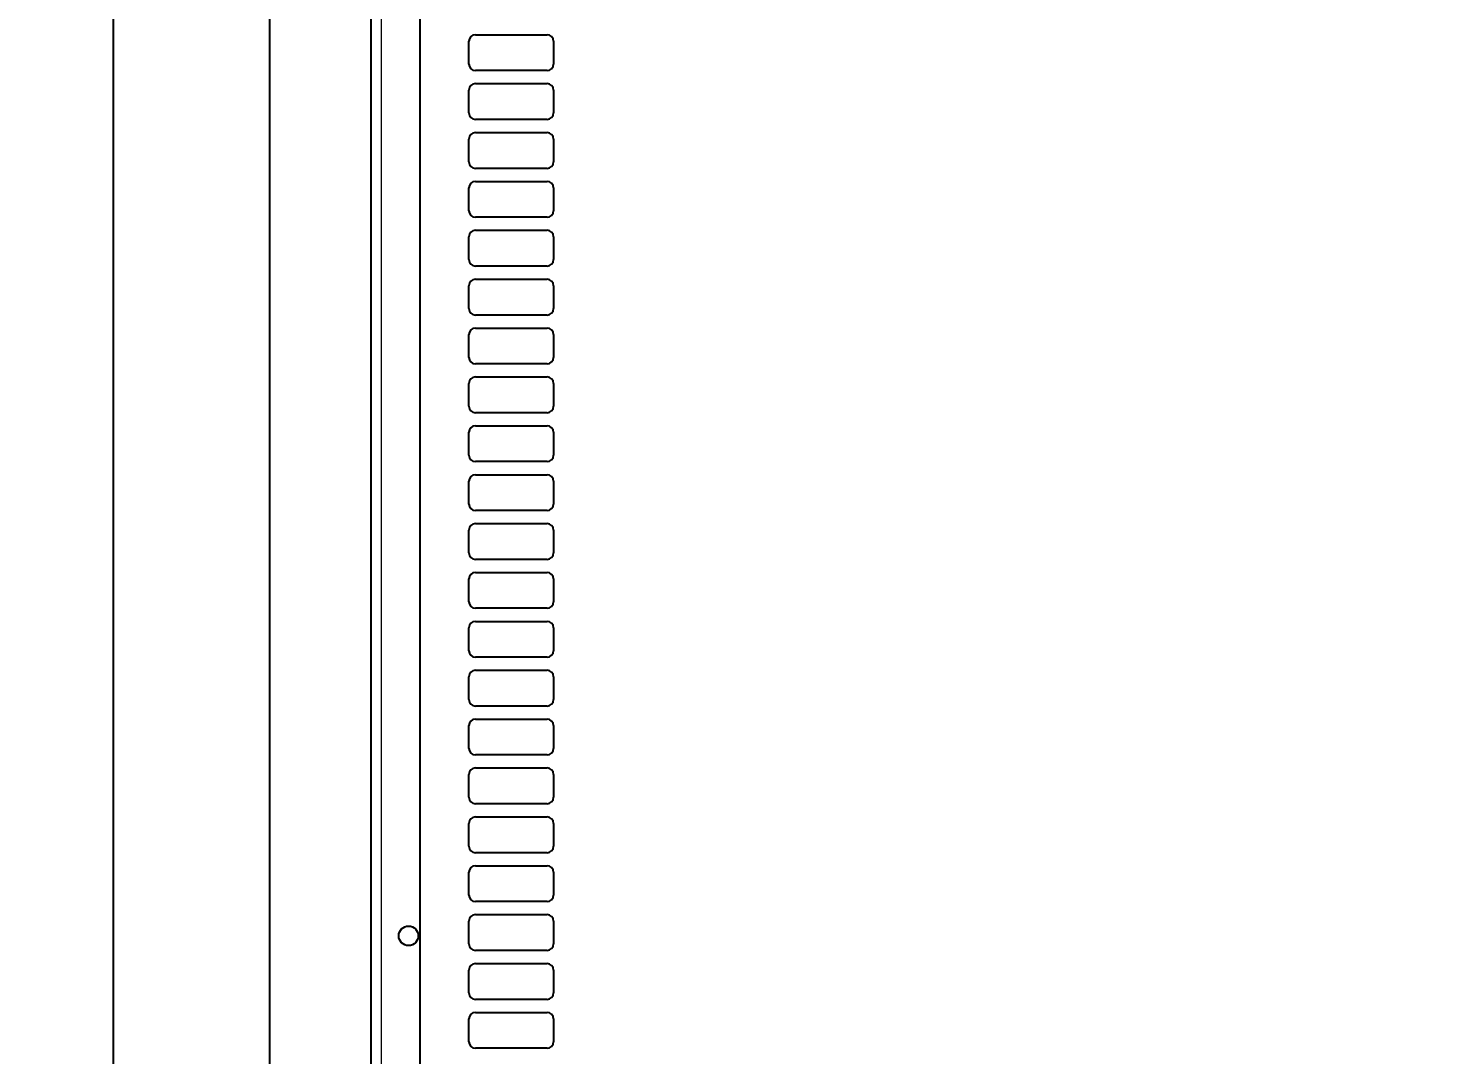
# Model space of a CAD drawing. Header units: millimetres. Extents: x -814 to 1058, y -456 to 1988.
# Drawn here: x -814.1 to -380.9, y -155.5 to 159.5 of the extents above; entities that cross this region are included whole.
import ezdxf

# ---------------------------------------------------------------- set-up
doc = ezdxf.new("R2010")
doc.units = ezdxf.units.MM
doc.layers.add('FORMAT', color=7, linetype='Continuous')
doc.styles.add('SLDTEXTSTYLE0', font='TXT', dxfattribs={"width": 0.75})
doc.dimstyles.new('SLDDIMSTYLE0', dxfattribs={"dimtxt": 20, "dimasz": 10, "dimexe": 0, "dimexo": 0.0625, "dimgap": 5, "dimtad": 2, "dimdec": 1, "dimrnd": 1e-09, "dimzin": 12, "dimdsep": 46, "dimtxsty": 'SLDTEXTSTYLE0', "dimsah": 1, "dimcen": 0.09, "dimadec": 0, "dimazin": 3, "dimtfac": 1, "dimtofl": 0, "dimtmove": 0, "dimatfit": 3, "dimfxl": 0, "dimfrac": 2, "dimtolj": 1, "dimtzin": 12, "dimarcsym": 0})

# ---------------------------------------------------------------- blocks, each defined once
blk = doc.blocks.new('_D')
at = {"layer": 'FORMAT'}
for p, q in [((-680.43, 1822.56), (-789.07, 1822.56)), ((-788.07, 1822.56), (-788.07, -260.46)), ((-680.43, -260.46), (-789.07, -260.46))]:
    blk.add_line(p, q, dxfattribs=at)
for points in [[(-788.07, 1822.56), (-789.61, 1812.56), (-786.53, 1812.56)], [(-788.07, -260.46), (-786.53, -250.46), (-789.61, -250.46)]]:
    blk.add_solid(points, dxfattribs=at)
at = {"layer": 'FORMAT', "insert": (-813.85, 751.49), "char_height": 20, "attachment_point": 1, "rotation": 90, "style": 'SLDTEXTSTYLE0'}
blk.add_mtext('2083', dxfattribs=at)
blk = doc.blocks.new('_D_4')
at = {"layer": 'FORMAT'}
for p, q in [((-693.92, 781.04), (-693.92, -318.45)), ((-37.92, 781.04), (-37.92, -318.45)), ((-693.92, -317.45), (-37.92, -317.45))]:
    blk.add_line(p, q, dxfattribs=at)
for points in [[(-693.92, -317.45), (-683.92, -318.99), (-683.92, -315.91)], [(-37.92, -317.45), (-47.92, -315.91), (-47.92, -318.99)]]:
    blk.add_solid(points, dxfattribs=at)
at = {"layer": 'FORMAT', "insert": (-388.09, -291.67), "char_height": 20, "attachment_point": 1, "style": 'SLDTEXTSTYLE0'}
blk.add_mtext('656', dxfattribs=at)
blk = doc.blocks.new('_D_5')
at = {"layer": 'FORMAT'}
for p, q in [((-693.93, 1806.05), (-741.07, 1806.05)), ((-740.07, 1806.05), (-740.07, -243.95)), ((-693.93, -243.95), (-741.07, -243.95))]:
    blk.add_line(p, q, dxfattribs=at)
for points in [[(-740.07, 1806.05), (-741.61, 1796.05), (-738.53, 1796.05)], [(-740.07, -243.95), (-738.53, -233.95), (-741.61, -233.95)]]:
    blk.add_solid(points, dxfattribs=at)
at = {"layer": 'FORMAT', "insert": (-765.85, 751.49), "char_height": 20, "attachment_point": 1, "rotation": 90, "style": 'SLDTEXTSTYLE0'}
blk.add_mtext('2050', dxfattribs=at)

msp = doc.modelspace()

# ---------------------------------------------------------------- linework, layer by layer
at = {"color": 7, "linetype": 'Continuous', "lineweight": 25}
for p, q in [((-708.92, -260.45), (-708.92, 1822.55)), ((-676.92, 157.55), (-654.92, 157.55)), ((-678.92, 148.55), (-678.92, 155.55)), ((-652.92, 155.55), (-652.92, 148.55)), ((-654.92, 146.55), (-676.92, 146.55)), ((-678.92, 133.55), (-678.92, 140.55)), ((-676.92, 142.55), (-654.92, 142.55)), ((-652.92, 140.55), (-652.92, 133.55)), ((-654.92, 131.55), (-676.92, 131.55)), ((-676.92, 127.55), (-654.92, 127.55)), ((-678.92, 118.55), (-678.92, 125.55)), ((-652.92, 125.55), (-652.92, 118.55)), ((-654.92, 116.55), (-676.92, 116.55)), ((-678.92, 103.55), (-678.92, 110.55)), ((-676.92, 112.55), (-654.92, 112.55)), ((-652.92, 110.55), (-652.92, 103.55)), ((-654.92, 101.55), (-676.92, 101.55)), ((-678.92, 88.55), (-678.92, 95.55)), ((-676.92, 97.55), (-654.92, 97.55)), ((-652.92, 95.55), (-652.92, 88.55)), ((-654.92, 86.55), (-676.92, 86.55)), ((-676.92, 82.55), (-654.92, 82.55)), ((-678.92, 73.55), (-678.92, 80.55)), ((-652.92, 80.55), (-652.92, 73.55)), ((-654.92, 71.55), (-676.92, 71.55)), ((-678.92, 58.55), (-678.92, 65.55)), ((-676.92, 67.55), (-654.92, 67.55)), ((-652.92, 65.55), (-652.92, 58.55)), ((-654.92, 56.55), (-676.92, 56.55)), ((-676.92, 52.55), (-654.92, 52.55)), ((-678.92, 43.55), (-678.92, 50.55)), ((-652.92, 50.55), (-652.92, 43.55)), ((-654.92, 41.55), (-676.92, 41.55)), ((-678.92, 28.55), (-678.92, 35.55)), ((-676.92, 37.55), (-654.92, 37.55)), ((-652.92, 35.55), (-652.92, 28.55)), ((-654.92, 26.55), (-676.92, 26.55)), ((-676.92, 22.55), (-654.92, 22.55)), ((-678.92, 13.55), (-678.92, 20.55)), ((-652.92, 20.55), (-652.92, 13.55)), ((-654.92, 11.55), (-676.92, 11.55)), ((-678.92, -1.45), (-678.92, 5.55)), ((-676.92, 7.55), (-654.92, 7.55)), ((-652.92, 5.55), (-652.92, -1.45)), ((-654.92, -3.45), (-676.92, -3.45)), ((-676.92, -7.45), (-654.92, -7.45)), ((-678.92, -16.45), (-678.92, -9.45)), ((-652.92, -9.45), (-652.92, -16.45)), ((-654.92, -18.45), (-676.92, -18.45)), ((-678.92, -31.45), (-678.92, -24.45)), ((-676.92, -22.45), (-654.92, -22.45)), ((-652.92, -24.45), (-652.92, -31.45)), ((-654.92, -33.45), (-676.92, -33.45)), ((-676.92, -37.45), (-654.92, -37.45)), ((-678.92, -46.45), (-678.92, -39.45)), ((-652.92, -39.45), (-652.92, -46.45)), ((-654.92, -48.45), (-676.92, -48.45)), ((-678.92, -61.45), (-678.92, -54.45)), ((-676.92, -52.45), (-654.92, -52.45)), ((-652.92, -54.45), (-652.92, -61.45)), ((-654.92, -63.45), (-676.92, -63.45)), ((-676.92, -67.45), (-654.92, -67.45)), ((-678.92, -76.45), (-678.92, -69.45)), ((-652.92, -69.45), (-652.92, -76.45)), ((-654.92, -78.45), (-676.92, -78.45)), ((-678.92, -91.45), (-678.92, -84.45)), ((-676.92, -82.45), (-654.92, -82.45)), ((-652.92, -84.45), (-652.92, -91.45)), ((-654.92, -93.45), (-676.92, -93.45)), ((-678.92, -106.45), (-678.92, -99.45)), ((-676.92, -97.45), (-654.92, -97.45)), ((-652.92, -99.45), (-652.92, -106.45)), ((-654.92, -108.45), (-676.92, -108.45)), ((-676.92, -112.45), (-654.92, -112.45)), ((-678.92, -121.45), (-678.92, -114.45)), ((-652.92, -114.45), (-652.92, -121.45)), ((-654.92, -123.45), (-676.92, -123.45)), ((-678.92, -136.45), (-678.92, -129.45)), ((-676.92, -127.45), (-654.92, -127.45)), ((-652.92, -129.45), (-652.92, -136.45)), ((-654.92, -138.45), (-676.92, -138.45)), ((-676.92, -142.45), (-654.92, -142.45)), ((-678.92, -151.45), (-678.92, -144.45)), ((-652.92, -144.45), (-652.92, -151.45)), ((-654.92, -153.45), (-676.92, -153.45))]:
    msp.add_line(p, q, dxfattribs=at)
at = {"color": 8, "linetype": 'Continuous', "lineweight": 18}
msp.add_line((-705.82, 1822.55), (-705.82, -260.45), dxfattribs=at)
at = {"color": 7, "linetype": 'Continuous', "lineweight": 25}
msp.add_circle((-697.42, -118.95), 3, dxfattribs=at)
for centre, start, end in [((-676.92, 155.55), 90, 180), ((-654.92, 155.55), 0, 90), ((-676.92, 148.55), 180, 270), ((-654.92, 148.55), 270, 0), ((-676.92, 140.55), 90, 180), ((-654.92, 140.55), 0, 90), ((-676.92, 133.55), 180, 270), ((-654.92, 133.55), 270, 360), ((-676.92, 125.55), 90, 180), ((-654.92, 125.55), 0, 90), ((-676.92, 118.55), 180, 270), ((-654.92, 118.55), 270, 0), ((-676.92, 110.55), 90, 180), ((-654.92, 110.55), 0, 90), ((-676.92, 103.55), 180, 270), ((-654.92, 103.55), 270, 0), ((-676.92, 95.55), 90, 180), ((-654.92, 95.55), 0, 90), ((-676.92, 88.55), 180, 270), ((-654.92, 88.55), 270, 0), ((-676.92, 80.55), 90, 180), ((-654.92, 80.55), 0, 90), ((-676.92, 73.55), 180, 270), ((-654.92, 73.55), 270, 0), ((-676.92, 65.55), 90, 180), ((-654.92, 65.55), 0, 90), ((-676.92, 58.55), 180, 270), ((-654.92, 58.55), 270, 360), ((-676.92, 50.55), 90, 180), ((-654.92, 50.55), 0, 90), ((-676.92, 43.55), 180, 270), ((-654.92, 43.55), 270, 0), ((-676.92, 35.55), 90, 180), ((-654.92, 35.55), 0, 90), ((-676.92, 28.55), 180, 270), ((-654.92, 28.55), 270, 360), ((-676.92, 20.55), 90, 180), ((-654.92, 20.55), 0, 90), ((-676.92, 13.55), 180, 270), ((-654.92, 13.55), 270, 0), ((-676.92, 5.55), 90, 180), ((-654.92, 5.55), 0, 90), ((-676.92, -1.45), 180, 270), ((-654.92, -1.45), 270, 360), ((-676.92, -9.45), 90, 180), ((-654.92, -9.45), 0, 90), ((-676.92, -16.45), 180, 270), ((-654.92, -16.45), 270, 0), ((-676.92, -24.45), 90, 180), ((-654.92, -24.45), 0, 90), ((-676.92, -31.45), 180, 270), ((-654.92, -31.45), 270, 0), ((-676.92, -39.45), 90, 180), ((-654.92, -39.45), 0, 90), ((-676.92, -46.45), 180, 270), ((-654.92, -46.45), 270, 0), ((-676.92, -54.45), 90, 180), ((-654.92, -54.45), 0, 90), ((-676.92, -61.45), 180, 270), ((-654.92, -61.45), 270, 0), ((-676.92, -69.45), 90, 180), ((-654.92, -69.45), 0, 90), ((-676.92, -76.45), 180, 270), ((-654.92, -76.45), 270, 0), ((-676.92, -84.45), 90, 180), ((-654.92, -84.45), 0, 90), ((-676.92, -91.45), 180, 270), ((-654.92, -91.45), 270, 0), ((-676.92, -99.45), 90, 180), ((-654.92, -99.45), 0, 90), ((-676.92, -106.45), 180, 270), ((-654.92, -106.45), 270, 0), ((-676.92, -114.45), 90, 180), ((-654.92, -114.45), 0, 90), ((-676.92, -121.45), 180, 270), ((-654.92, -121.45), 270, 0), ((-676.92, -129.45), 90, 180), ((-654.92, -129.45), 0, 90), ((-676.92, -136.45), 180, 270), ((-654.92, -136.45), 270, 0), ((-676.92, -144.45), 90, 180), ((-654.92, -144.45), 0, 90), ((-676.92, -151.45), 180, 270), ((-654.92, -151.45), 270, 0)]:
    msp.add_arc(centre, 2, start, end, dxfattribs=at)

# ---------------------------------------------------------------- dimensions: what is measured, and where the dimension line sits
at = {"layer": 'FORMAT'}
for base, p1, p2, angle, picture, middle in [((-788.07, -260.46), (-680.42, 1822.56), (-680.42, -260.46), 90, '_D', (-788.07, 781.05)), ((-740.07, -243.95), (-693.92, 1806.05), (-693.92, -243.95), 90, '_D_5', (-740.07, 781.05)), ((-37.92, -317.45), (-693.92, 781.05), (-37.92, 781.05), 0, '_D_4', (-365.92, -317.45))]:
    dim = msp.add_linear_dim(base=base, p1=p1, p2=p2, angle=angle, dimstyle='SLDDIMSTYLE0', dxfattribs=at)
    dim.commit()
    dim.dimension.update_dxf_attribs({"geometry": picture, "text_midpoint": middle, "dimtype": 160})

doc.saveas('drawing.dxf')
